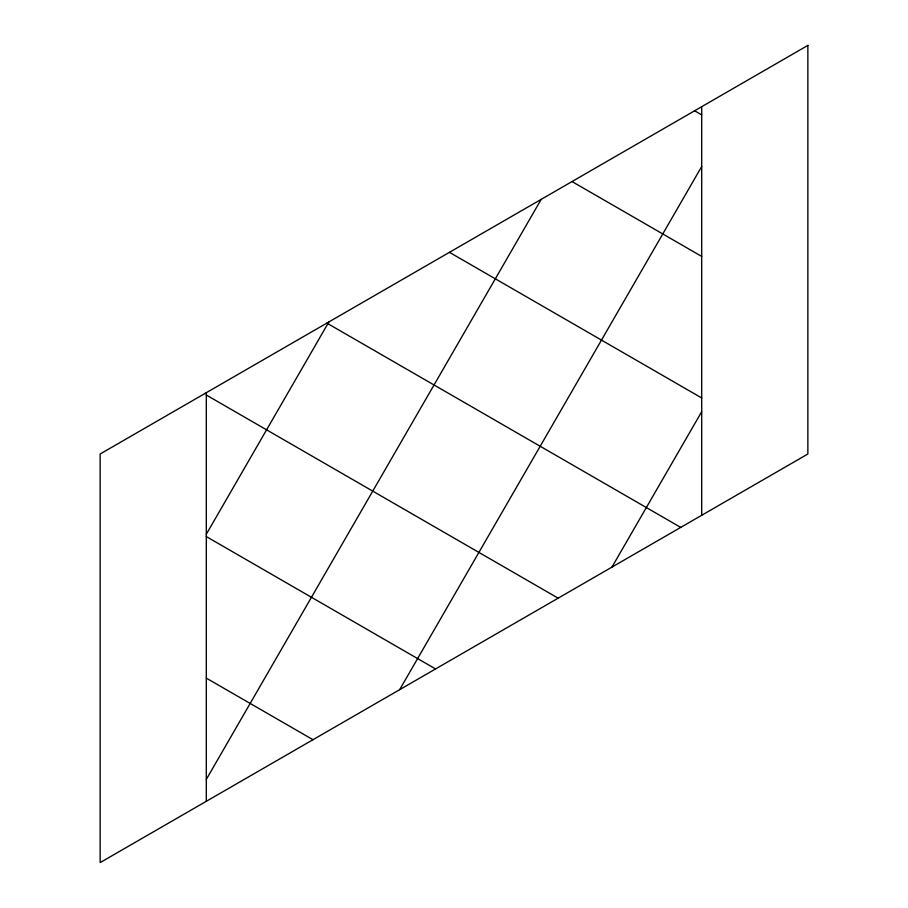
<?xml version="1.0" encoding="UTF-8"?>
<svg xmlns="http://www.w3.org/2000/svg" width="908" height="908" viewBox="0 0 908 908"><rect width="100%" height="100%" fill="white"/><g stroke="black" fill="none" stroke-linecap="round" stroke-linejoin="round"><path stroke-width="1.36" d="M206.298 534.256L328.878 321.931M206.298 779.416L541.202 199.351M399.656 689.671L701.702 166.516M611.969 567.091L701.702 411.676M694.609 110.787L701.702 114.873M572.029 181.555L701.702 256.419M449.449 252.322L701.702 397.965M326.869 323.1L680.728 527.4M206.298 395.025L558.148 598.168M206.298 536.571L435.568 668.946M206.298 678.117L312.988 739.714M701.702 106.69L701.702 515.29M206.298 392.71L206.298 801.31M807.859 45.4L100.141 454L100.141 862.6L807.859 454L807.859 45.4"/></g></svg>
